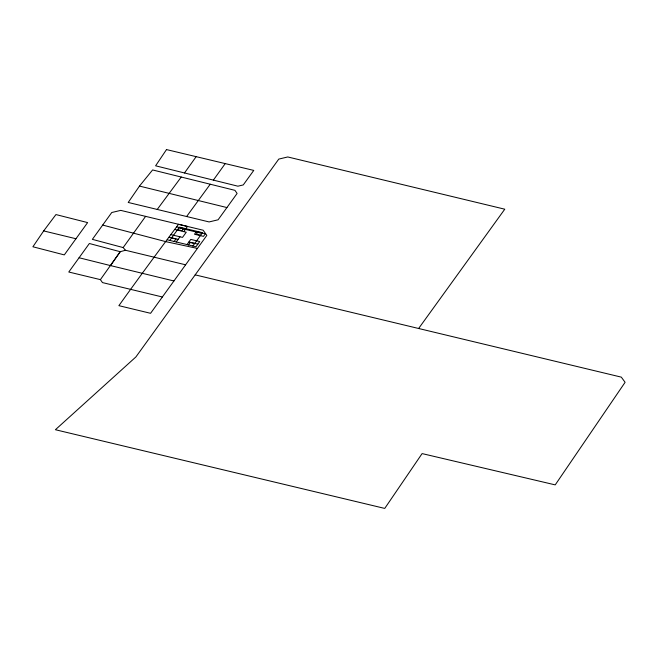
<?xml version="1.0" encoding="UTF-8"?>
<svg xmlns="http://www.w3.org/2000/svg" width="658" height="658" viewBox="0 0 658 658"><rect width="100%" height="100%" fill="white"/><g stroke="black" fill="none" stroke-linecap="round" stroke-linejoin="round"><path stroke-width="0.99" d="M43.675 230.917L55.938 214.566L87.621 222.593L64.295 254.901L32.9 246.775L43.675 230.917L75.95 238.739M139.48 186.082L128.211 202.458L209.112 221.935L218.102 219.788L237.11 193.452L234.922 190.335L152.607 169.945L139.48 186.082L226.936 207.566M79.083 257.755L110.486 265.585L120.225 251.718L89.365 243.501L68.786 272.017L100.403 279.634L120.208 251.726L125.448 250.254L185.605 264.804M184.495 172.964L196.166 156.653M213.373 180.111L225.233 163.595M183.738 231.624L187.481 226.442L178.515 224.279C158.413 251.249 138.443 278.293 118.884 305.666L150.583 313.307L206.826 235.408L203.133 230.21L120.727 210.379L111.753 212.518L92.359 239.364L123.161 247.572L145.607 216.359M169.764 240.466L179.412 227.125L202.499 232.685L192.852 246.034M174.131 241.519L175.966 238.994L171.59 237.941M183.269 228.885L181.953 230.703L177.578 229.65M176.254 241.98L179.996 236.798M187.02 244.57L190.762 239.397L199.728 241.552L195.985 246.734L167.288 239.816M188.484 244.982L190.318 242.448L194.686 243.501M197.622 232.34L196.306 234.166L200.674 235.219M418.718 328.367L504.776 209.195L287.76 156.958L278.786 159.088L135.902 356.932L55.404 429.723L384.741 508.42L422.099 453.592L555.22 484.88L625.1 382.306L621.308 377.133L195.171 274.863M210.239 184.224L186.609 216.515M181.246 177.043L157.237 209.441M197.425 248.42L165.939 241.683L102.681 225.069M162.362 296.98L102.475 282.595L100.403 279.634M176.64 226.87L185.614 229.033M178.894 227.833L201.99 233.393M174.773 229.461L186.255 232.225L182.513 237.406L171.031 234.643M169.155 237.225L178.129 239.389M188.887 241.98L197.861 244.143M110.486 265.585L173.926 280.974M123.161 247.572L125.448 250.254M166.499 149.58L155.601 165.808L237.892 186.189L243.263 184.931L253.766 170.406L166.499 149.58M196.372 231.624L194.505 234.215L203.478 236.378L205.345 233.787L196.372 231.624"/></g></svg>
